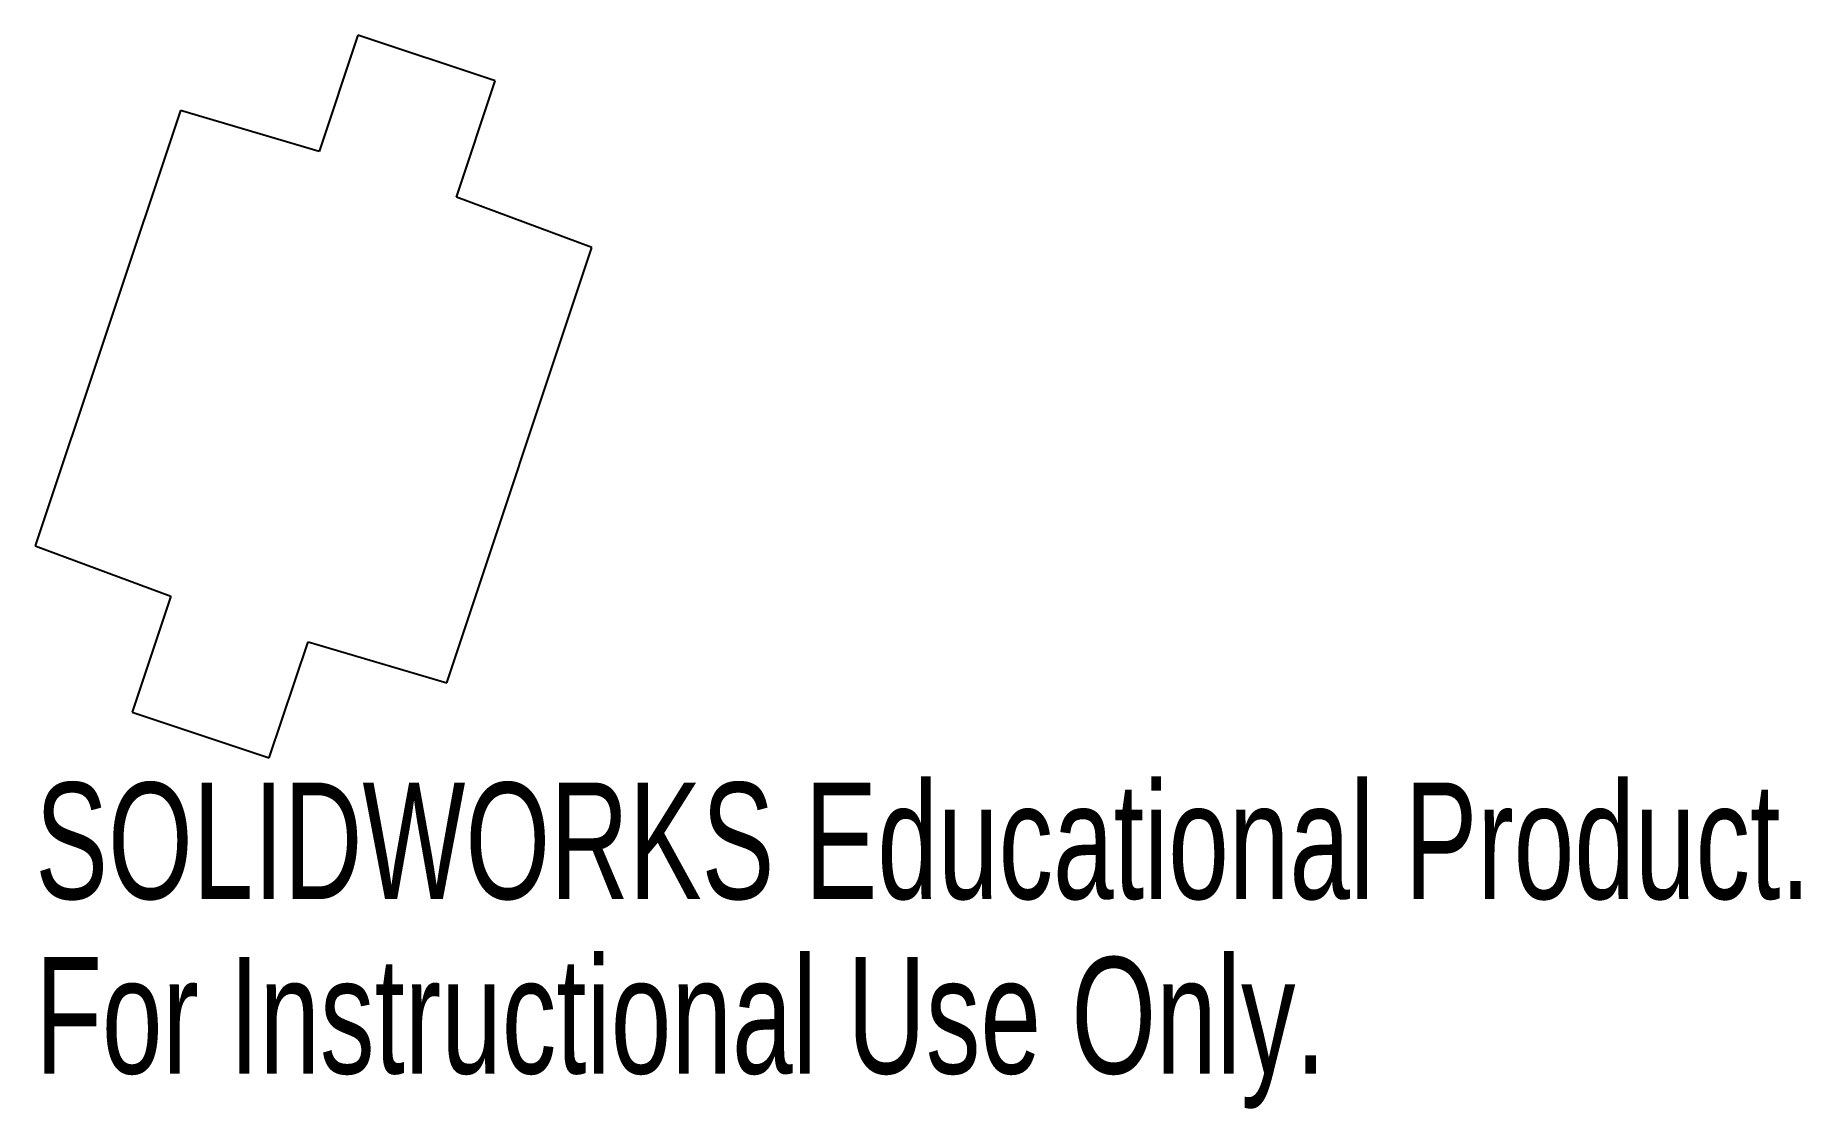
# Model space of a CAD drawing. Header units: inches. Extents: x -2.3 to 0.59, y 0.81 to 2.56.
import ezdxf

# ---------------------------------------------------------------- set-up
doc = ezdxf.new("R2010")
doc.units = ezdxf.units.IN
doc.header["$MEASUREMENT"] = 0
doc.styles.add('SLDTEXTSTYLE0', font='TXT', dxfattribs={"width": 0.7})

msp = doc.modelspace()

# ---------------------------------------------------------------- linework, layer by layer
at = {"color": 7, "linetype": 'Continuous', "lineweight": 25}
for p, q in [((-1.7702, 2.563), (-1.8334, 2.3733)), ((-1.5461, 2.4883), (-1.7702, 2.563)), ((-1.6093, 2.2986), (-1.5461, 2.4883)), ((-2.0601, 2.4401), (-2.2973, 1.7286)), ((-1.8334, 2.3733), (-2.0601, 2.4401)), ((-1.3878, 2.216), (-1.6093, 2.2986)), ((-1.625, 1.5045), (-1.3878, 2.216)), ((-2.2973, 1.7286), (-2.0758, 1.6461)), ((-2.0758, 1.6461), (-2.139, 1.4564)), ((-1.9149, 1.3817), (-1.8517, 1.5714)), ((-1.8517, 1.5714), (-1.625, 1.5045)), ((-2.139, 1.4564), (-1.9149, 1.3817))]:
    msp.add_line(p, q, dxfattribs=at)

# ---------------------------------------------------------------- texts
at = {"color": 7, "linetype": 'Continuous', "char_height": 0.1903, "attachment_point": 1, "style": 'SLDTEXTSTYLE0'}
for s, insert in [('SOLIDWORKS Educational Product.', (-2.2973, 1.3415)), ('For Instructional Use Only.', (-2.2973, 1.0561))]:
    msp.add_mtext(s, dxfattribs=dict(at, insert=insert))

doc.saveas('drawing.dxf')
